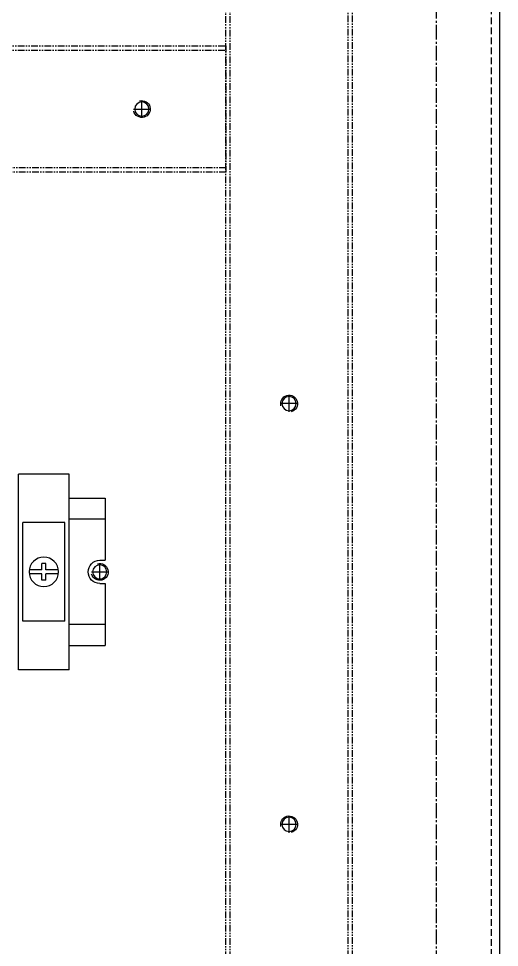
# Model space of a CAD drawing. Header units: inches. Extents: x 12 to 11036, y 8 to 6728.
# Drawn here: x 10921.3 to 11035.6, y 4240.1 to 4460.8 of the extents above; entities that cross this region are included whole.
import ezdxf

# ---------------------------------------------------------------- set-up
doc = ezdxf.new("R2010")
doc.units = ezdxf.units.IN
doc.header["$MEASUREMENT"] = 0
for name, pattern in [('CENTER', [50.8, 31.75, -6.35, 6.35, -6.35]), ('CENTER1', [10, 7, -1, 1, -1]), ('HIDDEN2', [4.7625, 3.175, -1.5875]), ('PHANTOM2', [31.75, 15.875, -3.175, 3.175, -3.175, 3.175, -3.175])]:
    doc.linetypes.add(name, pattern=pattern)
for name, color, linetype in [('$AUDIT_BAD_LAYER2', 7, 'Continuous'), ('CENTER', 1, 'CENTER'), ('THIN', 3, 'Continuous')]:
    doc.layers.add(name, color=color, linetype=linetype)

# ---------------------------------------------------------------- blocks, each defined once
blk = doc.blocks.new('gdsgssdfgdfgdgfdgdsggddg')
at = {"layer": '$AUDIT_BAD_LAYER2', "color": 0, "linetype": 'Continuous'}
for p, q in [((448.52, 202.84), (448.52, 249.34)), ((448.52, 249.34), (460.52, 249.34)), ((460.52, 202.84), (460.52, 249.34)), ((460.52, 245.59), (460.52, 248.59)), ((449.52, 214.34), (449.52, 237.84)), ((449.52, 237.84), (459.52, 237.84)), ((459.52, 214.34), (459.52, 237.84)), ((454.02, 228.09), (455.02, 228.09)), ((454.02, 226.59), (454.02, 228.09)), ((455.02, 226.59), (455.02, 228.09)), ((451.05, 226.59), (454.02, 226.59)), ((451.05, 225.59), (454.02, 225.59)), ((454.02, 224.09), (454.02, 225.59)), ((455.02, 226.59), (457.98, 226.59)), ((455.02, 225.59), (457.98, 225.59)), ((455.02, 224.09), (455.02, 225.59)), ((454.02, 224.09), (455.02, 224.09)), ((449.52, 214.34), (459.52, 214.34)), ((448.52, 202.84), (460.52, 202.84))]:
    blk.add_line(p, q, dxfattribs=at)
blk.add_circle((454.52, 226.09), 3.5, dxfattribs=at)
at = {"color": 0, "linetype": 'Continuous'}
for p, q in [((448.52, 243.59), (439.97, 243.59)), ((439.97, 243.59), (439.97, 228.84)), ((439.97, 238.59), (448.52, 238.59)), ((441.22, 228.84), (439.97, 228.84)), ((439.97, 223.34), (439.97, 208.59)), ((441.22, 223.34), (439.97, 223.34)), ((439.97, 213.59), (448.52, 213.59)), ((448.52, 208.59), (439.97, 208.59))]:
    blk.add_line(p, q, dxfattribs=at)
blk.add_arc((441.22, 226.09), 2.75, 270, 90, dxfattribs=at)
blk = doc.blocks.new('A$C0D9648A1')
blk.add_circle((0, 0), 1.69)
at = {"layer": 'CENTER'}
for p, q in [((2, 0), (-2, 0)), ((0, -2), (0, 2))]:
    blk.add_line(p, q, dxfattribs=at)
at = {"layer": 'THIN'}
blk.add_arc((0, 0), 2, 75, 345, dxfattribs=at)

msp = doc.modelspace()

# ---------------------------------------------------------------- linework, layer by layer
at = {"color": 1, "linetype": 'CENTER1', "ltscale": 0.5}
msp.add_line((11020.618, 4889.343), (11020.618, 4019.343), dxfattribs=at)
msp.add_line((11035.618, 4889.343), (11035.618, 4019.343))
at = {"color": 2, "linetype": 'HIDDEN2', "ltscale": 0.5}
msp.add_line((11033.618, 4887.343), (11033.618, 4021.343), dxfattribs=at)
at = {"color": 6, "linetype": 'PHANTOM2', "ltscale": 0.1}
for p, q in [((10971.618, 4034.343), (10971.618, 4874.343)), ((10999.618, 4874.343), (10999.618, 4034.343)), ((10530.618, 4453.343), (10970.618, 4453.343)), ((10970.618, 4425.343), (10530.618, 4425.343))]:
    msp.add_line(p, q, dxfattribs=at)
for points in [[(11000.618, 4874.343), (11000.618, 4034.343), (10970.618, 4034.343), (10970.618, 4874.343)], [(10530.618, 4454.343), (10970.618, 4454.343), (10970.618, 4424.343), (10530.618, 4424.343)]]:
    msp.add_lwpolyline(points, close=True, dxfattribs=at)

# ---------------------------------------------------------------- block references
at = {"xscale": -1}
for name, p in [('A$C0D9648A1', (10950.618, 4439.343)), ('gdsgssdfgdfgdgfdgdsggddg', (11381.835, 4103.252)), ('A$C0D9648A1', (10940.618, 4329.343))]:
    msp.add_blockref(name, p, dxfattribs=at)
at = {"xscale": -1, "rotation": 90}
for p in [(10985.618, 4369.343), (10985.618, 4269.343)]:
    msp.add_blockref('A$C0D9648A1', p, dxfattribs=at)

doc.saveas('drawing.dxf')
